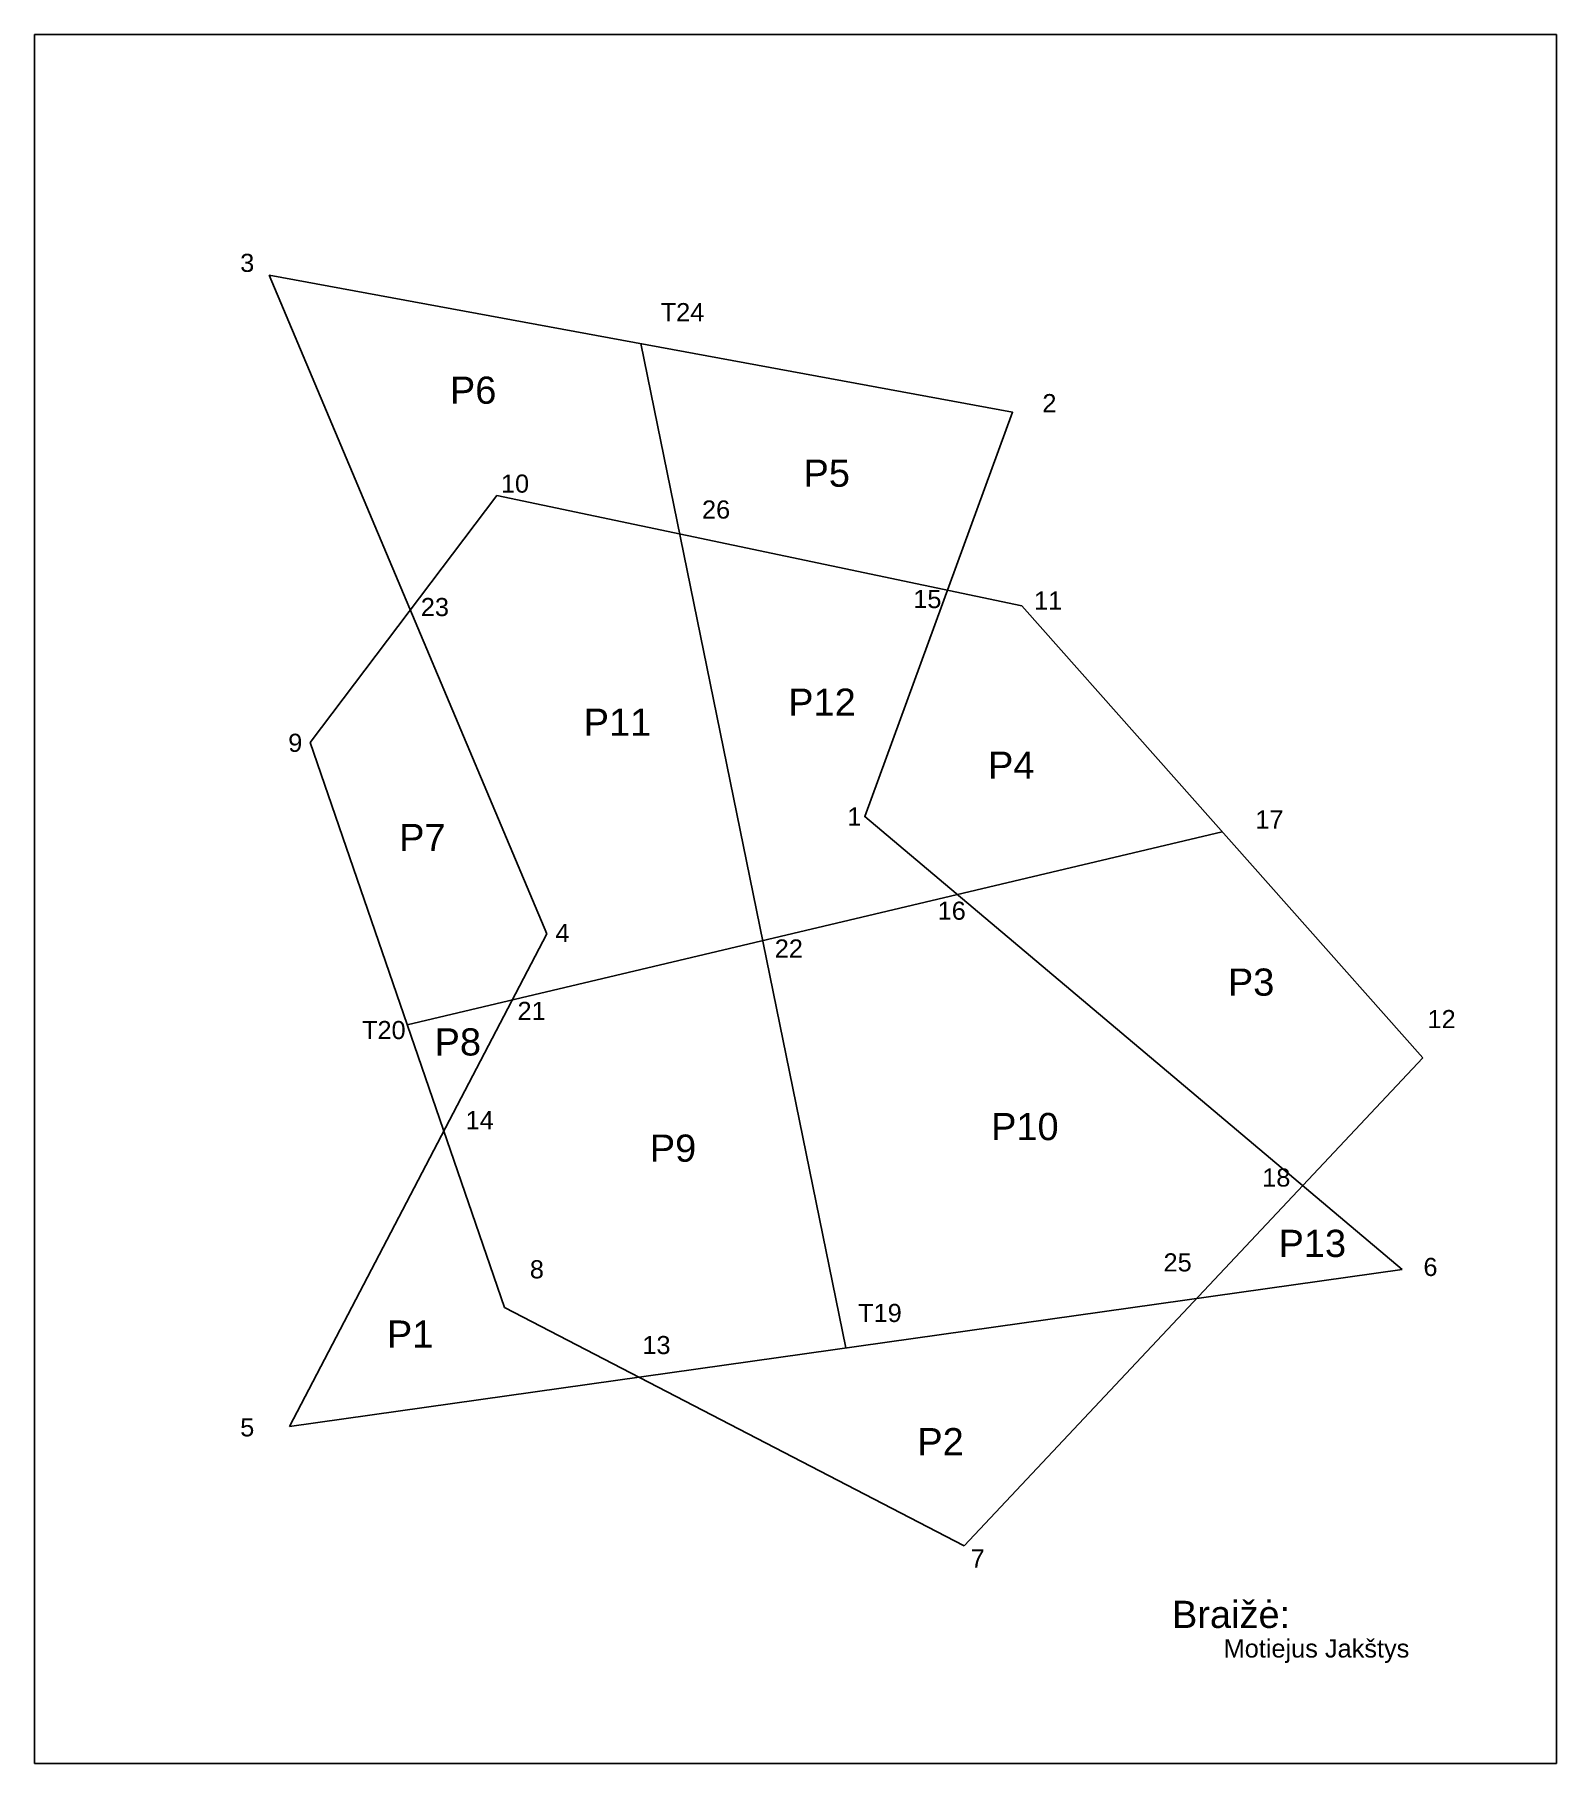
# Model space of a CAD drawing. Header units: metres. Extents: x 4137 to 5816, y 4852 to 6759.
import ezdxf

# ---------------------------------------------------------------- set-up
doc = ezdxf.new("R2010")
doc.units = ezdxf.units.M
doc.header["$MEASUREMENT"] = 0
doc.styles.get("Standard").update_dxf_attribs({"font": 'Arial.ttf'})

msp = doc.modelspace()

# ---------------------------------------------------------------- linework, layer by layer
for p, q in [((4137.1, 4851.7), (4137.1, 6759.5)), ((4137.1, 6759.5), (5816.4, 6759.5)), ((5816.4, 6759.5), (5816.4, 4851.7)), ((5216.1, 6342.8), (4395.9, 6494.1)), ((4395.9, 6494.1), (4702.4, 5767.2)), ((4806, 6418.5), (5032.3, 5310.2)), ((5053.4, 5896.6), (5216.1, 6342.8)), ((4647.2, 6250.7), (4441.1, 5978.4)), ((4647.2, 6250.7), (5226.4, 6129.3)), ((5668.9, 5630.4), (5226.4, 6129.3)), ((4441.1, 5978.4), (4655.7, 5354.7)), ((5053.4, 5896.6), (5646.2, 5396.9)), ((5447.7, 5879.8), (4548.4, 5666.6)), ((4418.3, 5223.4), (4702.4, 5767.2)), ((5163, 5092), (5668.9, 5630.4)), ((4418.3, 5223.4), (5646.2, 5396.9)), ((5163, 5092), (4655.7, 5354.7)), ((5816.4, 4851.7), (4137.1, 4851.7))]:
    msp.add_line(p, q)
at = {"ltscale": 2}
msp.add_point((5216.1, 6342.8), dxfattribs=at)
for p in [(5216.1, 6342.8), (5216.1, 6342.8), (5053.4, 5896.6)]:
    msp.add_point(p)

# ---------------------------------------------------------------- texts
for s, height, p in [('3', 20, (4364, 6497.6)), ('T24', 20, (4828, 6443.2)), ('P6', 30, (4595.4, 6352.1)), ('2', 20, (5249.2, 6342.8)), ('P5', 30, (4985.6, 6260.5)), ('10', 20, (4651.7, 6254)), ('26', 20, (4873.6, 6225.4)), ('15', 20, (5106.7, 6126.6)), ('11', 20, (5240, 6125)), ('23', 20, (4563.3, 6117.8)), ('P12', 30, (4968.7, 6007.8)), ('P11', 30, (4743, 5985.7)), ('9', 20, (4417, 5968)), ('P4', 30, (5189.2, 5938.3)), ('1', 20, (5033.9, 5886.6)), ('17', 20, (5484.2, 5883.4)), ('P7', 30, (4539.4, 5858.5)), ('16', 20, (5133.6, 5782.7)), ('4', 20, (4711.8, 5758.2)), ('22', 20, (4953.9, 5741)), ('P3', 30, (5453.9, 5698.9)), ('21', 20, (4670, 5672.1)), ('T20', 20, (4498.4, 5651)), ('12', 20, (5674.2, 5663.1)), ('P8', 30, (4578.5, 5632.9)), ('14', 20, (4612.7, 5551.6)), ('P10', 30, (5192.6, 5539.5)), ('P9', 30, (4816, 5515.7)), ('18', 20, (5491.8, 5488.3)), ('P13', 30, (5509.8, 5410.6)), ('8', 20, (4683.6, 5387)), ('25', 20, (5382.9, 5394.6)), ('6', 20, (5669.7, 5389.6)), ('T19', 20, (5045.9, 5338.8)), ('P1', 30, (4525.9, 5310.5)), ('13', 20, (4807.8, 5303.4)), ('5', 20, (4364, 5212.6)), ('P2', 30, (5111.2, 5191.8)), ('7', 20, (5170, 5067.8)), ('Braižė:', 30, (5392.2, 5001.2)), ('Motiejus Jakštys', 20, (5449.2, 4968.6))]:
    msp.add_text(s, height=height).set_placement(p)

doc.saveas('drawing.dxf')
